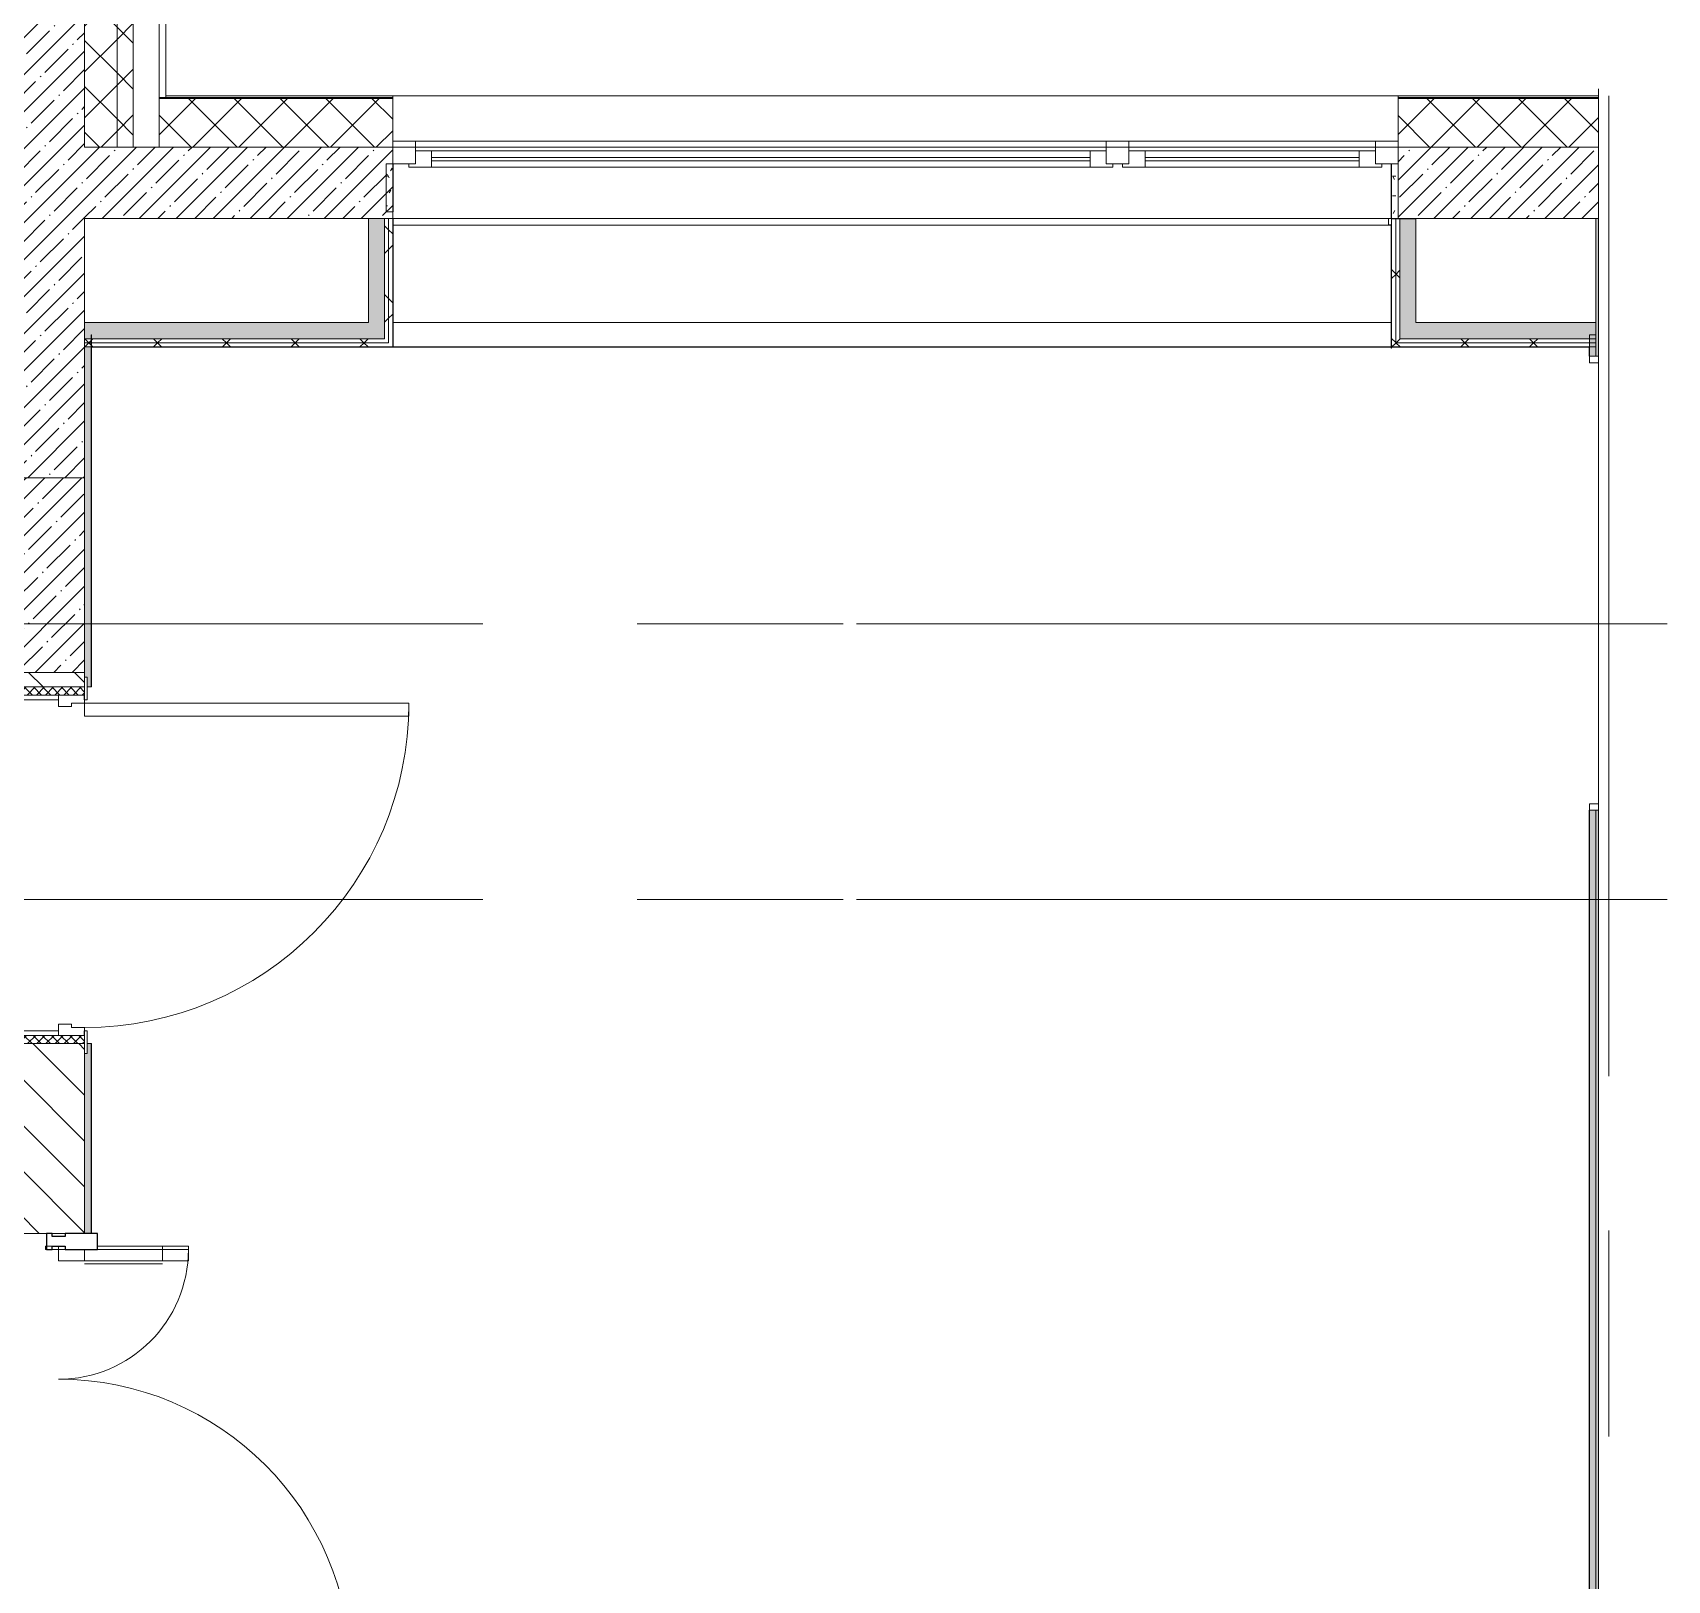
# Model space of a CAD drawing. Header units: millimetres. Extents: x -2911 to 185427, y -8553 to 29000.
# Drawn here: x 33450 to 38490, y 19200 to 23973 of the extents above; entities that cross this region are included whole.
import ezdxf

# ---------------------------------------------------------------- set-up
doc = ezdxf.new("R2010")
doc.units = ezdxf.units.MM
doc.linetypes.add('Осевая', pattern=[3175, 635, -476.25, 1587.5, -476.25])
for name, color, linetype, lineweight in [('A-DETL-GENF', 7, 'Continuous', 9), ('A-DOOR', 7, 'Continuous', 9), ('A-DOOR-1', 7, 'Continuous', 13), ('A-DOOR-FRAM', 7, 'Continuous', 13), ('A-DOOR-FRAM-1', 7, 'Continuous', 9), ('A-GLAZ', 7, 'Continuous', 9), ('A-GLAZ-1', 7, 'Continuous', 13), ('A-GLAZ-CWMG', 7, 'Continuous', 9), ('A-GLAZ-CWMG-1', 7, 'Continuous', 25), ('A-WALL', 7, 'Continuous', 9), ('I-WALL', 7, 'Continuous', 9), ('S-COLS', 7, 'Continuous', 9), ('Оси', 7, 'Continuous', 9), ('Оси-2', 7, 'Осевая', 9)]:
    doc.layers.add(name, color=color, linetype=linetype, lineweight=lineweight)
doc.layers.add('A-WALL-1', color=7, linetype='Continuous', lineweight=9, true_color=0x3c3c3c)
doc.layers.add('A-WALL-FNSH-1', color=7, linetype='Continuous', lineweight=9, true_color=0x3c3c3c)
pattern_1 = [(45, (0, 0), (-57.02463, 57.02463), []), (45, (57.025, 0), (-57.02463, 57.02463), [100.806, -20.161, 3.353, -16.808])]
pattern_2 = [(45, (0, 0), (-70.71068, 70.71068), []), (135, (0, 0), (-70.71068, -70.71068), [])]
pattern_3 = [(135, (0, 0), (-70.71068, -70.71068), [])]
pattern_4 = [(0, (0, 0), (121.92, 30.48), [10.058, -81.382, 10.058, -81.382, -487.68]), (0, (0, 0), (121.92, 30.48), [-182.88, 10.058, -172.822, 10.058, -81.382, -213.36]), (0, (0, 0), (121.92, 30.48), [-457.2, 10.058, -50.902, 10.058, -142.342]), (120, (45.72, 15.24), (-87.356454, 90.345817), [10.058, -81.382, 10.058, -81.382, -487.68]), (120, (45.72, 15.24), (-87.356454, 90.345817), [-182.88, 10.058, -172.822, 10.058, -81.382, -213.36]), (120, (45.72, 15.24), (-87.356454, 90.345817), [-457.2, 10.058, -50.902, 10.058, -142.342]), (240, (60.96, 76.2), (-34.563546, -120.825817), [10.058, -81.382, 10.058, -81.382, -487.68]), (240, (60.96, 76.2), (-34.563546, -120.825817), [-182.88, 10.058, -172.822, 10.058, -81.382, -213.36]), (240, (60.96, 76.2), (-34.563546, -120.825817), [-457.2, 10.058, -50.902, 10.058, -142.342])]
pattern_5 = [(45, (0, 0), (-106.066, 106.066), []), (135, (0, 0), (-106.066, -106.066), [])]

# ---------------------------------------------------------------- blocks, each defined once
blk = doc.blocks.new('120_Окно_СКБ_2Ст - 120_Окно_СКБ_2Ст 3100х2500 _мал_створка слева_ 2-V36-План размещения напольных электротехнических лючков и розеток 2 этажа в осях 1-12')
at = {"layer": 'A-GLAZ'}
for p, q in [((1550, -57), (-1550, -57)), ((-1549.8, -127), (-1500, -127)), ((-1430, -107), (600, -107)), ((600, -117), (-1430, -117)), ((670, -127), (700, -127)), ((770, -107), (1430, -107)), ((1430, -117), (770, -117)), ((1500, -127), (1530, -127))]:
    blk.add_line(p, q, dxfattribs=at)
at = {"layer": 'A-GLAZ-1'}
for p, q in [((-1550, -127), (-1550, -57)), ((-1550, -57), (-1480, -57)), ((-1480, -57), (-1480, -127)), ((650, -87), (-1480, -87)), ((-1480, -87), (-1480, -127)), ((-1430, -137), (-1430, -87)), ((600, -137), (600, -87)), ((650, -127), (650, -57)), ((650, -57), (720, -57)), ((650, -127), (650, -87)), ((720, -57), (720, -127)), ((1480, -87), (720, -87)), ((720, -87), (720, -127)), ((770, -137), (770, -87)), ((1430, -137), (1430, -87)), ((1480, -127), (1480, -57)), ((1480, -57), (1550, -57)), ((1480, -127), (1480, -87)), ((1550, -57), (1550, -127)), ((-1480, -127), (-1550, -127)), ((-1480, -127), (-1500, -127)), ((-1500, -127), (-1500, -137)), ((-1500, -137), (670, -137)), ((670, -137), (-1500, -137)), ((720, -127), (650, -127)), ((670, -127), (650, -127)), ((670, -137), (670, -127)), ((720, -127), (700, -127)), ((700, -127), (700, -137)), ((700, -137), (1500, -137)), ((1500, -137), (700, -137)), ((1550, -127), (1480, -127)), ((1500, -127), (1480, -127)), ((1500, -137), (1500, -127))]:
    blk.add_line(p, q, dxfattribs=at)
blk = doc.blocks.new('BSC_Колонна _Прямоугольная - 600х600-V39-План размещения напольных электротехнических лючков и розеток 2 этажа в осях 1-12')
at = {"layer": 'S-COLS'}
h = blk.add_hatch(dxfattribs=at)
h.set_pattern_fill('FP_48', color=256, style=0, pattern_type=2)
h.set_pattern_definition([(45, (-33310, -22300), (-57.02463, 57.02463), []), (45, (-33252.975, -22300), (-57.02463, 57.02463), [100.806, -20.161, 3.353, -16.808])])
h.paths.add_polyline_path([(-300, -300), (300, -300), (300, 300), (-300, 300), (-300, -137.8)])
for p, q in [((300, 300), (-300, 300)), ((-300, 300), (-300, -300)), ((300, -300), (300, 300)), ((-300, -300), (300, -300))]:
    blk.add_line(p, q, dxfattribs=at)
blk = doc.blocks.new('110_Дверь_СКБ_1Ст_Внутренняя1 - Д-4б _огнестойкая EI 30_-32701367-План размещения напольных электротехнических лючков и розеток 2 этажа в осях 1-12')
at = {"layer": 'A-DOOR'}
h = blk.add_hatch(dxfattribs=at)
h.set_pattern_fill('FP_13', color=256, style=0, pattern_type=2)
h.set_pattern_definition([(135, (1751.41, 164.685), (-14.14214, -14.14214), []), (225, (1751.41, 164.685), (14.14214, -14.14214), [])])
h.paths.add_polyline_path([(562.5, 100), (537.5, 100), (537.5, -100), (562.5, -100)])
at = {"layer": 'A-DOOR-FRAM-1'}
h = blk.add_hatch(dxfattribs=at)
h.set_pattern_fill('FP_14', color=256, style=0, pattern_type=2)
h.set_pattern_definition([(45, (-371.384, 164.685), (-14.1421, 14.1421), []), (135, (-371.384, 164.685), (-14.1421, -14.1421), [])])
h.paths.add_polyline_path([(-512.5, 100), (-537.5, 100), (-537.5, -100), (-512.5, -100)])
at = {"layer": 'A-DOOR'}
blk.add_arc((-487.5, 100), 1000, 360, 90, dxfattribs=at)
at = {"layer": 'A-DOOR-1'}
for p, q in [((-487.5, 1100), (-487.5, 100)), ((-447.5, 1100), (-487.5, 1100)), ((-447.5, 100), (-447.5, 1100)), ((-487.5, 100), (-447.5, 100))]:
    blk.add_line(p, q, dxfattribs=at)
at = {"layer": 'A-DOOR-FRAM'}
for p, q in [((-497.5, 108), (-567.5, 108)), ((-567.5, 108), (-567.5, 100)), ((-497.5, 100), (-497.5, 108)), ((592.5, 108), (522.5, 108)), ((522.5, 108), (522.5, 100)), ((592.5, 100), (592.5, 108)), ((-567.5, 100), (-497.5, 100)), ((-512.5, 100), (-537.5, 100)), ((-537.5, 100), (-537.5, -100)), ((-487.5, 100), (-512.5, 100)), ((-512.5, 100), (-512.5, 20)), ((-512.5, -100), (-512.5, 100)), ((-497.5, 100), (-512.5, 100)), ((-512.5, 100), (-512.5, 99)), ((-512.5, 99), (-497.5, 99)), ((-497.5, 99), (-497.5, 100)), ((-487.5, 60), (-487.5, 100)), ((-477.5, 60), (-487.5, 60)), ((-477.5, 20), (-477.5, 60)), ((512.5, 60), (502.5, 60)), ((502.5, 60), (502.5, 20)), ((512.5, 100), (512.5, 60)), ((537.5, 100), (512.5, 100)), ((537.5, 100), (522.5, 100)), ((522.5, 100), (522.5, 99)), ((522.5, 100), (592.5, 100)), ((522.5, 99), (537.5, 99)), ((537.5, 20), (537.5, 100)), ((562.5, 100), (537.5, 100)), ((537.5, 100), (537.5, -100)), ((537.5, 99), (537.5, 100)), ((562.5, -100), (562.5, 100)), ((-512.5, 20), (-477.5, 20)), ((-497.5, 20), (-512.5, 20)), ((-512.5, 20), (-512.5, -100)), ((-497.5, -100), (-497.5, 20)), ((502.5, 20), (537.5, 20)), ((537.5, 20), (522.5, 20)), ((522.5, 20), (522.5, -100)), ((537.5, -100), (537.5, 20)), ((-497.5, -100), (-567.5, -100)), ((-567.5, -100), (-567.5, -108)), ((-537.5, -100), (-512.5, -100)), ((-512.5, -100), (-497.5, -100)), ((-497.5, -108), (-497.5, -100)), ((522.5, -100), (537.5, -100)), ((592.5, -100), (522.5, -100)), ((522.5, -100), (522.5, -108)), ((537.5, -100), (562.5, -100)), ((592.5, -108), (592.5, -100)), ((-567.5, -108), (-497.5, -108)), ((522.5, -108), (592.5, -108))]:
    blk.add_line(p, q, dxfattribs=at)
blk = doc.blocks.new('Прямоугольный импост - Импост структурный с накладкой - 160мм Темный-32479175-План размещения напольных электротехнических лючков и розеток 2 этажа в осях 1-12')
at = {"layer": 'A-GLAZ-CWMG-1'}
for p, q in [((-50, 40), (-50, 140)), ((-50, 140), (0, 140)), ((0, 140), (0, 40)), ((-40, 40), (-50, 40)), ((-50, -17), (-50, 0)), ((-50, 0), (-40, 0)), ((-40, 0), (-40, 40)), ((-10, 40), (-10, 0)), ((0, 40), (-10, 40)), ((-10, 0), (0, 0)), ((0, 0), (0, -17)), ((0, -17), (-50, -17))]:
    blk.add_line(p, q, dxfattribs=at)
blk = doc.blocks.new('Дверь_Витражная_остекление_ - Д-39_л_ Актовый-32481803-План размещения напольных электротехнических лючков и розеток 2 этажа в осях 1-12')
at = {"layer": 'A-DETL-GENF'}
for p, q in [((650, 920), (605, 920)), ((605, 920), (605, 20)), ((650, 920), (605, 920)), ((605, 920), (605, 20)), ((650, 920), (650, 140)), ((650, 140), (650, 920)), ((596, 840), (596, 100)), ((650, 840), (605, 840)), ((640, 840), (640, 100)), ((-660, 420), (-615, 420)), ((-660, 420), (-660, 140)), ((-615, 420), (-660, 420)), ((-660, 420), (-660, 140)), ((-615, 420), (-615, 20)), ((-615, 20), (-615, 420)), ((-660, 340), (-615, 340)), ((-650, 340), (-650, 140)), ((-606, 340), (-606, 100)), ((-650, 100), (-615, 100)), ((650, 100), (605, 100)), ((-615, 20), (-650, 20)), ((-650, 20), (-615, 20)), ((605, 20), (650, 20)), ((605, 20), (650, 20)), ((650, 40), (650, 20)), ((650, 20), (650, 40))]:
    blk.add_line(p, q, dxfattribs=at)
at = {"layer": 'A-DOOR'}
for p, q in [((650, 920), (650, 140)), ((-650, 420), (-650, 140)), ((-650, 40), (-650, 20)), ((650, 40), (650, 20))]:
    blk.add_line(p, q, dxfattribs=at)
for centre, radius, start, end in [((650, 20), 900, 90, 180), ((-650, 20), 400, 360, 90)]:
    blk.add_arc(centre, radius, start, end, dxfattribs=at)
at = {"layer": 'A-DOOR-1'}
for p, q in [((-650, 20), (-660, 20)), ((-660, 20), (-660, -20)), ((-650, -20), (-650, 20)), ((660, 20), (650, 20)), ((650, 20), (650, -20)), ((660, -20), (660, 20)), ((-660, -20), (-650, -20)), ((650, -20), (660, -20))]:
    blk.add_line(p, q, dxfattribs=at)
blk = doc.blocks.new('Зашивка приборов отопления22 - Зашивка приборов отопления-33321747-План размещения напольных электротехнических лючков и розеток 2 этажа в осях 1-12')
at = {"layer": 'A-WALL'}
for p, q in [((37267.8, 26888.4), (34187.8, 26888.4)), ((34187.8, 26567.4), (37267.8, 26567.4)), ((37267.8, 26567.4), (34187.8, 26567.4)), ((34187.8, 26492.4), (37267.8, 26492.4))]:
    blk.add_line(p, q, dxfattribs=at)
blk = doc.blocks.new('DET_L_Линия разрыва - М100-30654710-План размещения напольных электротехнических лючков и розеток 2 этажа в осях 1-12')
at = {"layer": 'A-DETL-GENF'}
blk.add_line((24079.7, 0), (12339.9, 0), dxfattribs=at)

msp = doc.modelspace()

# ---------------------------------------------------------------- hatches: boundary and pattern name
at = {"layer": 'A-WALL'}
h = msp.add_hatch(dxfattribs=at)
h.set_pattern_fill('FP_12', color=256, style=0, pattern_type=2)
h.set_pattern_definition(pattern_2)
h.paths.add_polyline_path([(33760, 23620), (33760, 25600), (33710, 25600), (33710, 23620)])
h.paths.add_polyline_path([(33760, 26500), (33760, 27250), (33710, 27250), (33710, 26500)])
h = msp.add_hatch(dxfattribs=at)
h.set_pattern_fill('FP_12', color=256, style=0, pattern_type=2)
h.set_pattern_definition(pattern_2)
h.paths.add_polyline_path([(33610, 23620), (33710, 23620), (33710, 25600), (33610, 25600), (33610, 24255.2)])
h.paths.add_polyline_path([(33710, 26500), (33710, 27200), (33610, 27200), (33610, 26500)])
h = msp.add_hatch(dxfattribs=at)
h.set_pattern_fill('FP_12', color=256, style=0, pattern_type=2)
h.set_pattern_definition(pattern_2)
h.paths.add_polyline_path([(38277.7, 23620), (38277.7, 23770), (37660, 23770), (37660, 23620)])
h.paths.add_polyline_path([(34560, 23620), (34560, 23770), (33840, 23770), (33840, 23620), (33948.9, 23620)])
at = {"layer": 'I-WALL'}
h = msp.add_hatch(dxfattribs=at)
h.set_pattern_fill('FP_15', color=256, style=0, pattern_type=2)
h.set_pattern_definition(pattern_1)
h.paths.add_polyline_path([(33390, 22600), (33610, 22600), (33610, 25600), (33390, 25600), (33390, 22620)])
h = msp.add_hatch(dxfattribs=at)
h.set_pattern_fill('FP_15', color=256, style=0, pattern_type=2)
h.set_pattern_definition(pattern_1)
h.paths.add_polyline_path([(38277.7, 23400), (38277.7, 23620), (37660, 23620), (37660, 23400)])
h.paths.add_polyline_path([(34560, 23400), (34560, 23620), (33610, 23620), (33610, 23400), (33948.9, 23400)])
h = msp.add_hatch(dxfattribs=at)
h.set_pattern_fill('FP_87', color=256, style=0, pattern_type=2)
h.set_pattern_definition(pattern_4)
h.paths.add_polyline_path([(34560.2, 23420), (34560.2, 23568), (34540.2, 23568), (34540.2, 23420)])
h = msp.add_hatch(dxfattribs=at)
h.set_pattern_fill('FP_87', color=256, style=0, pattern_type=2)
h.set_pattern_definition(pattern_4)
h.paths.add_polyline_path([(37660, 23400), (37660, 23568), (37640, 23568), (37640, 23400)])
for points in [[(34535, 23079), (34535, 23400), (34485, 23400), (34485, 23079)], [(37665, 23029), (37715, 23029), (37715, 23399), (37665, 23399), (37665, 23208.7)], [(33610, 23029), (34535, 23029), (34535, 23079), (33610, 23079)], [(38270, 23029), (38270, 23079), (37715, 23079), (37715, 23029)]]:
    msp.add_hatch(color=256, dxfattribs=at).paths.add_polyline_path(points)
h = msp.add_hatch(dxfattribs=at)
h.set_pattern_fill('FP_88', color=256, style=0, pattern_type=2)
h.set_pattern_definition(pattern_5)
h.paths.add_polyline_path([(34535, 23029), (34547.5, 23029), (34547.5, 23400), (34535, 23400), (34535, 23079)])
h = msp.add_hatch(dxfattribs=at)
h.set_pattern_fill('FP_88', color=256, style=0, pattern_type=2)
h.set_pattern_definition(pattern_5)
h.paths.add_polyline_path([(34560, 23016.5), (34560, 23400), (34547.5, 23400), (34547.5, 23016.5)])
h = msp.add_hatch(dxfattribs=at)
h.set_pattern_fill('FP_88', color=256, style=0, pattern_type=2)
h.set_pattern_definition(pattern_5)
h.paths.add_polyline_path([(37640, 23004), (37652.5, 23004), (37652.5, 23399), (37640, 23399), (37640, 23208.7)])
h = msp.add_hatch(dxfattribs=at)
h.set_pattern_fill('FP_88', color=256, style=0, pattern_type=2)
h.set_pattern_definition(pattern_5)
h.paths.add_polyline_path([(37665, 23016.5), (37665, 23399), (37652.5, 23399), (37652.5, 23016.5)])
h = msp.add_hatch(dxfattribs=at)
h.set_pattern_fill('FP_15', color=256, style=0, pattern_type=2)
h.set_pattern_definition(pattern_1)
h.paths.add_polyline_path([(38270, 11200), (38277.7, 11200), (38277.7, 11459.9), (38270, 11463.7), (38270, 11459.9)])
h.paths.add_polyline_path([(38270, 11756), (38490, 11866), (38490, 11953.7), (38277.7, 12059.9), (38277.7, 12125), (38270, 12125), (38270, 11909.9)])
h.paths.add_polyline_path([(38270, 13525), (38277.7, 13525), (38277.7, 21575), (38270, 21575), (38270, 16929.6)])
h.paths.add_polyline_path([(38277.7, 22975), (38277.7, 23400), (38270, 23400), (38270, 22975)])
h = msp.add_hatch(dxfattribs=at)
h.set_pattern_fill('FP_87', color=256, style=0, pattern_type=2)
h.set_pattern_definition(pattern_4)
h.paths.add_polyline_path([(38270, 11200), (38270, 11463.7), (38250, 11473.7), (38250, 11200)])
h.paths.add_polyline_path([(38250, 11746), (38270, 11756), (38270, 12125), (38250, 12125), (38250, 11909.9)])
h.paths.add_polyline_path([(38270, 13525), (38270, 21575), (38250, 21575), (38250, 13525)])
h.paths.add_polyline_path([(38250, 22975), (38270, 22975), (38270, 23041.5), (38250, 23041.5)])
h = msp.add_hatch(dxfattribs=at)
h.set_pattern_fill('FP_88', color=256, style=0, pattern_type=2)
h.set_pattern_definition(pattern_5)
h.paths.add_polyline_path([(33610, 23016.5), (34547.5, 23016.5), (34547.5, 23029), (33610, 23029)])
h = msp.add_hatch(dxfattribs=at)
h.set_pattern_fill('FP_88', color=256, style=0, pattern_type=2)
h.set_pattern_definition(pattern_5)
h.paths.add_polyline_path([(33610, 23004), (34560, 23004), (34560, 23016.5), (33610, 23016.5)])
h = msp.add_hatch(dxfattribs=at)
h.set_pattern_fill('FP_87', color=256, style=0, pattern_type=2)
h.set_pattern_definition(pattern_4)
h.paths.add_polyline_path([(33610, 17850), (33630, 17850), (33630, 18870), (33610, 18870), (33610, 17870)])
h.paths.add_polyline_path([(33630, 20270), (33630, 20855), (33618, 20855), (33618, 20825), (33610, 20825), (33610, 20270)])
h.paths.add_polyline_path([(33630, 21955), (33630, 23004), (33610, 23004), (33610, 21985), (33618, 21985), (33618, 21955)])
h = msp.add_hatch(dxfattribs=at)
h.set_pattern_fill('FP_88', color=256, style=0, pattern_type=2)
h.set_pattern_definition(pattern_5)
h.paths.add_polyline_path([(38250, 23004), (38270, 23004), (38270, 23016.5), (37652.5, 23016.5), (37652.5, 23004), (38249, 23004)])
h = msp.add_hatch(dxfattribs=at)
h.set_pattern_fill('FP_88', color=256, style=0, pattern_type=2)
h.set_pattern_definition(pattern_5)
h.paths.add_polyline_path([(38270, 23016.5), (38270, 23029), (37665, 23029), (37665, 23016.5), (37715, 23016.5)])
h = msp.add_hatch(dxfattribs=at)
h.set_pattern_fill('FP_87', color=256, style=0, pattern_type=2)
h.set_pattern_definition(pattern_4)
h.paths.add_polyline_path([(38277.7, 22955), (38277.7, 22975), (38250, 22975), (38250, 22955)])
h = msp.add_hatch(dxfattribs=at)
h.set_pattern_fill('FP_11', color=256, style=0, pattern_type=2)
h.set_pattern_definition(pattern_3)
h.paths.add_polyline_path([(33610, 20790), (33610, 20855), (33410, 20855), (33410, 20790)])
h.paths.add_polyline_path([(33410, 21955), (33610, 21955), (33610, 22000), (33410, 22000), (33410, 21985)])
h = msp.add_hatch(dxfattribs=at)
h.set_pattern_fill('FP_87', color=256, style=0, pattern_type=2)
h.set_pattern_definition(pattern_4)
h.paths.add_polyline_path([(38277.7, 21575), (38277.7, 21595), (38250, 21595), (38250, 21575), (38270, 21575)])
h = msp.add_hatch(dxfattribs=at)
h.set_pattern_fill('FP_11', color=256, style=0, pattern_type=2)
h.set_pattern_definition(pattern_3)
h.paths.add_polyline_path([(33610, 18450), (33610, 18870), (33410, 18870), (33410, 18450)])
h.paths.add_polyline_path([(33610, 20270), (33610, 20790), (33410, 20790), (33410, 20270)])

# ---------------------------------------------------------------- linework, layer by layer
at = {"layer": 'A-WALL'}
for p, q in [((33610, 23620), (33610, 25600)), ((33710, 23620), (33710, 25600)), ((33760, 23620), (33760, 25600)), ((33840, 23620), (33840, 25600)), ((34560, 23773), (33840, 23773)), ((34560, 23770), (33840, 23770)), ((33860, 23778), (33860, 23773)), ((34560, 23778), (37660, 23778)), ((38277.7, 23773), (37660, 23773)), ((38277.7, 23770), (37660, 23770)), ((38277.7, 23620), (33610, 23620)), ((34535, 23029), (34535, 23400)), ((34547.5, 23016.5), (34547.5, 23400)), ((37640, 23004), (37640, 23399)), ((37652.5, 23016.5), (37652.5, 23399)), ((37665, 23029), (37665, 23399)), ((38270, 23041.5), (38270, 22975)), ((33610, 22600), (33610, 23029)), ((34535, 23029), (33610, 23029)), ((34547.5, 23016.5), (33610, 23016.5)), ((33610, 23004), (33610, 22600)), ((38270, 23016.5), (37652.5, 23016.5)), ((38270, 23029), (37665, 23029)), ((37715, 23004), (38249, 23004)), ((38270, 23004), (38249, 23004)), ((38250, 22975), (38277.7, 22975)), ((38277.7, 21575), (38250, 21575)), ((38270, 13505), (38270, 21575)), ((33610, 20825), (33610, 20270)), ((33610, 20270), (33610, 20790))]:
    msp.add_line(p, q, dxfattribs=at)
at = {"layer": 'A-WALL-1'}
for p, q in [((34560, 23004), (34560, 23770)), ((37660, 23400), (37660, 23770)), ((34560.2, 23568), (34540.2, 23568)), ((34540.2, 23568), (34540.2, 23420)), ((34560.2, 23420), (34560.2, 23568)), ((37660, 23568), (37640, 23568)), ((33610, 23029), (33610, 23400)), ((34560, 23400), (33610, 23400)), ((34485, 23400), (34485, 23079)), ((34540.2, 23420), (34560.2, 23420)), ((37640, 23400), (38277.7, 23400)), ((37715, 23399), (37640, 23399)), ((37715, 23079), (37715, 23399)), ((38270, 23400), (38270, 23041.5)), ((34485, 23079), (33610, 23079)), ((38270, 23079), (37715, 23079)), ((38250, 23041.5), (38250, 22955)), ((38270, 23041.5), (38250, 23041.5)), ((33610, 23004), (33631, 23004)), ((38250, 22955), (38277.7, 22955)), ((33610, 21985), (33610, 22000)), ((33618, 21955), (33630, 21955)), ((38250, 21595), (38250, 21575)), ((38277.7, 21595), (38250, 21595)), ((33630, 20855), (33618, 20855)), ((33630, 20270), (33630, 20855)), ((33260, 20270), (33630, 20270))]:
    msp.add_line(p, q, dxfattribs=at)
at = {"layer": 'A-WALL-FNSH-1'}
for p, q in [((33860, 23778), (33860, 25600)), ((34560, 23778), (33860, 23778)), ((34560, 23770), (34560, 23778)), ((38277.7, 23778), (37660, 23778)), ((37660, 23778), (37660, 23770)), ((34561.2, 23568), (34560.2, 23568)), ((34561.2, 23420), (34561.2, 23568)), ((37640, 23568), (37639, 23568)), ((37639, 23568), (37639, 23400)), ((37640, 23400), (37640, 23568)), ((34561, 23400), (34560, 23400)), ((34560.2, 23420), (34561.2, 23420)), ((34561, 23003), (34561, 23400)), ((37639, 23400), (37640, 23400)), ((37639, 23379), (37639, 22999.5)), ((37640, 23379), (37639, 23379)), ((33630, 23041.5), (33630, 21955)), ((33631, 23041.5), (33630, 23041.5)), ((33631, 23004), (33631, 23041.5)), ((34560, 23004), (33631, 23004)), ((33631, 21955), (33631, 23003)), ((33631, 23003), (34561, 23003)), ((37639, 22999.5), (37640, 22999.5)), ((37715, 23004), (37640, 23004)), ((37640, 22999.5), (37640, 23003)), ((37640, 23003), (38249, 23003)), ((38249, 23003), (38249, 22975)), ((38249, 22975), (38250, 22975)), ((33630, 21955), (33631, 21955)), ((38250, 21575), (38249, 21575)), ((38249, 21575), (38249, 13525)), ((38250, 13525), (38250, 21575)), ((33631, 20855), (33630, 20855)), ((33631, 20270), (33631, 20855)), ((33630, 20270), (33631, 20270))]:
    msp.add_line(p, q, dxfattribs=at)
at = {"layer": 'I-WALL'}
for p, q in [((37639, 23400), (37630, 23400)), ((37630, 23400), (37630, 23380)), ((34561, 23380), (34560, 23380)), ((37639, 23379), (34561, 23379)), ((37630, 23380), (37640, 23380)), ((34561, 23004), (37640, 23004)), ((37640, 23003), (34561, 23003)), ((37651, 23004), (37651, 23003))]:
    msp.add_line(p, q, dxfattribs=at)
at = {"layer": 'Оси'}
for p, q in [((38310, 21277.7), (38310, 23777.7)), ((35990, 22150), (38490, 22150)), ((35990, 21300), (38490, 21300))]:
    msp.add_line(p, q, dxfattribs=at)
at = {"layer": 'Оси-2'}
for p, q in [((389, 22150), (35990, 22150)), ((389, 21300), (35990, 21300)), ((38310, 593.7), (38310, 21277.7))]:
    msp.add_line(p, q, dxfattribs=at)

# ---------------------------------------------------------------- block references
at = {"layer": 'A-DETL-GENF', "rotation": 90.00000000000031}
msp.add_blockref('DET_L_Линия разрыва - М100-30654710-План размещения напольных электротехнических лючков и розеток 2 этажа в осях 1-12', (38277.7, -280), dxfattribs=at)
at = {"layer": 'A-DOOR'}
for name, p, rotation in [('110_Дверь_СКБ_1Ст_Внутренняя1 - Д-4б _огнестойкая EI 30_-32701367-План размещения напольных электротехнических лючков и розеток 2 этажа в осях 1-12', (33510, 21417.5), 270), ('Дверь_Витражная_остекление_ - Д-39_л_ Актовый-32481803-План размещения напольных электротехнических лючков и розеток 2 этажа в осях 1-12', (33510, 19570), 269.9999999999996)]:
    msp.add_blockref(name, p, dxfattribs=dict(at, rotation=rotation))
at = {"layer": 'A-GLAZ'}
msp.add_blockref('120_Окно_СКБ_2Ст - 120_Окно_СКБ_2Ст 3100х2500 _мал_створка слева_ 2-V36-План размещения напольных электротехнических лючков и розеток 2 этажа в осях 1-12', (36110, 23695), dxfattribs=at)
at = {"layer": 'A-GLAZ-CWMG', "extrusion": (0, 0, -1), "rotation": 90.00000000000041}
msp.add_blockref('Прямоугольный импост - Импост структурный с накладкой - 160мм Темный-32479175-План размещения напольных электротехнических лючков и розеток 2 этажа в осях 1-12', (-33510, 20270), dxfattribs=at)
at = {"layer": 'A-WALL'}
msp.add_blockref('Зашивка приборов отопления22 - Зашивка приборов отопления-33321747-План размещения напольных электротехнических лючков и розеток 2 этажа в осях 1-12', (372.2, -3488.4), dxfattribs=at)
at = {"layer": 'S-COLS'}
msp.add_blockref('BSC_Колонна _Прямоугольная - 600х600-V39-План размещения напольных электротехнических лючков и розеток 2 этажа в осях 1-12', (33310, 22300), dxfattribs=at)

doc.saveas('drawing.dxf')
